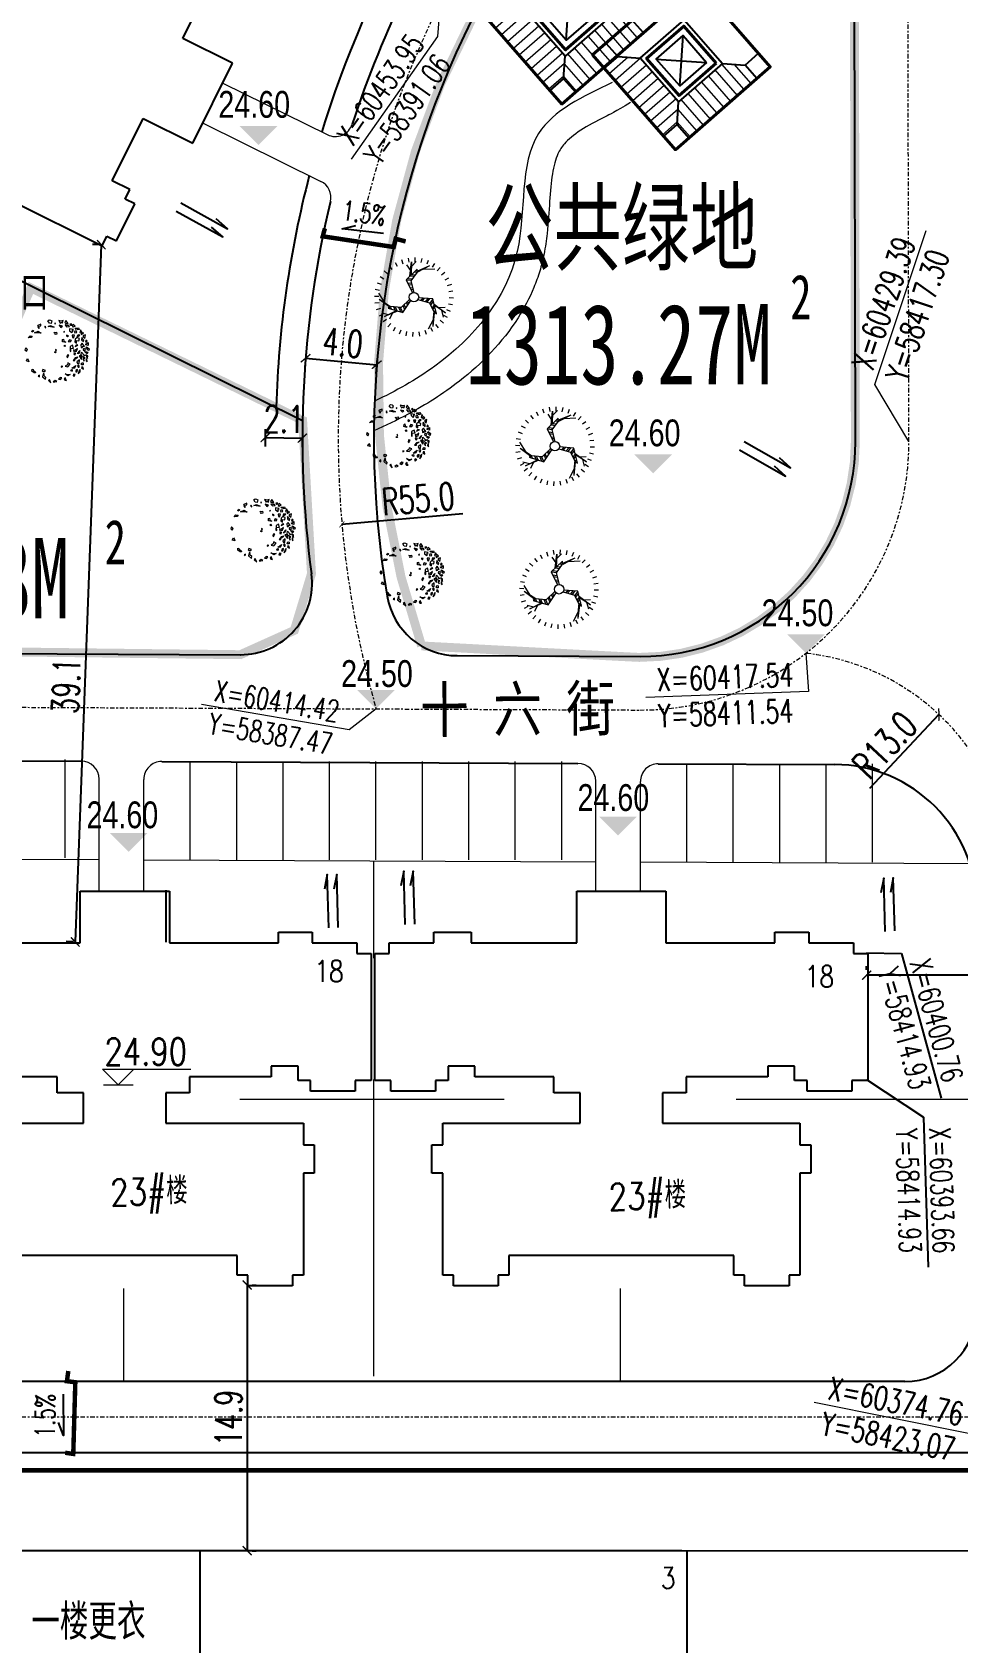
# Model space of a CAD drawing. Header units: inches. Extents: x 393 to 1582, y 246 to 1188.
# Drawn here: x 1332.2 to 1384.1, y 571.3 to 661.5 of the extents above; entities that cross this region are included whole.
import ezdxf

# ---------------------------------------------------------------- set-up
doc = ezdxf.new("R2010")
doc.units = ezdxf.units.IN
doc.header["$MEASUREMENT"] = 0
for name, pattern in [('ACAD_ISO10W100', [18.5, 12, -3, 0.5, -3]), ('CENTERX2', [4, 2.5, -0.5, 0.5, -0.5]), ('DASHED2', [0.375, 0.25, -0.125]), ('DOTE', [2.42, 2, -0.2, 0.02, -0.2])]:
    doc.linetypes.add(name, pattern=pattern)
for name, color, linetype in [('buildcoor', 7, 'Continuous'), ('DIM', 4, 'Continuous'), ('drain', 4, 'Continuous'), ('ELEV', 1, 'Continuous'), ('FRAME', 7, 'Continuous'), ('JZ', 4, 'Continuous'), ('LAWN', 3, 'Continuous'), ('PUB_TEXT', 7, 'Continuous'), ('ROAD-TEXT', 4, 'Continuous'), ('roaddim', 2, 'Continuous'), ('roadradiu', 3, 'Continuous'), ('WALL', 40, 'Continuous'), ('YSX', 7, 'Continuous'), ('公共绿地', 3, 'Continuous'), ('外墙', 42, 'Continuous'), ('建筑层数', 7, 'Continuous'), ('车库边线', 4, 'DOTE')]:
    doc.layers.add(name, color=color, linetype=linetype)
for name, color, linetype, lineweight in [('buildelev', 2, 'Continuous', 20), ('HATCH', 64, 'Continuous', 9), ('jz1', 40, 'Continuous', 40), ('parking', 30, 'Continuous', 18), ('ROAD', 1, 'Continuous', 25), ('ROAD-CENTER', 7, 'CENTERX2', 18), ('ROAD-ZB', 4, 'Continuous', 15), ('walk', 2, 'Continuous', 18), ('围墙', 75, 'FENCELINE1', 15), ('建筑型号', 2, 'Continuous', 18), ('树', 84, 'Continuous', 15)]:
    doc.layers.add(name, color=color, linetype=linetype, lineweight=lineweight)
doc.styles.add('-黑体', font='simhei.ttf', dxfattribs={"width": 0.8})
doc.styles.add('_HZTXT', font='txt.shx', dxfattribs={"width": 0.8, "bigfont": 'hztxt.shx'})
doc.styles.add('DIM_FONT', font='SIMPLEX.shx', dxfattribs={"width": 0.8})
doc.styles.add('FLS', font='', dxfattribs={"width": 0.8})
doc.styles.add('HZ', font='simplex.shx', dxfattribs={"width": 0.7, "bigfont": 'hztxt.shx'})
doc.styles.add('RO', font='romans.shx', dxfattribs={"width": 0.8})
doc.styles.add('宋体', font='', dxfattribs={"width": 0.7, "height": 1000})
doc.styles.get('FLS').set_extended_font_data('创艺繁隶书')
doc.styles.get('宋体').set_extended_font_data('SimSun')
doc.linetypes.add('FENCELINE1', pattern='A,0.25,-0.1,[133,ltypeshp.shx,S=0.1,R=0,X=-0.1,Y=0],-0.1,1', length=1.45)
doc.dimstyles.new('NORMAL', dxfattribs={"dimtxt": 1.5, "dimasz": 0.3, "dimexe": 0.5, "dimexo": 0.3, "dimgap": 0.3, "dimtad": 1, "dimdec": 1, "dimzin": 1, "dimdsep": 46, "dimtxsty": 'HZ', "dimblk": 'ARCHTICK', "dimcen": 0, "dimclrt": 256, "dimadec": 0, "dimazin": 0, "dimtfac": 1, "dimtdec": 1, "dimtofl": 0, "dimtmove": 0, "dimatfit": 3, "dimldrblk": 'ARCHTICK', "dimfxl": 1, "dimtolj": 2, "dimtzin": 0, "dimarcsym": 0})

# ---------------------------------------------------------------- blocks, each defined once
blk = doc.blocks.new('_ARCHTICK')
at = {"color": 0, "linetype": 'ByBlock', "const_width": 0.15}
blk.add_lwpolyline([(-0.5, -0.5), (0.5, 0.5)], dxfattribs=at)
blk = doc.blocks.new('*D240')
at = {"layer": 'DEFPOINTS', "color": 0, "ltscale": 0.3, "transparency": 16777216}
for p in [(1336.312, 649.613), (1334.649, 610.584), (1334.853, 610.576)]:
    blk.add_point(p, dxfattribs=at)
at = {"layer": 'DIM', "color": 0, "lineweight": -2, "ltscale": 0.3, "transparency": 16777216}
for p, q in [((1336.108, 649.62), (1334.649, 610.584)), ((1336.012, 649.624), (1335.609, 649.639)), ((1334.553, 610.588), (1334.149, 610.603))]:
    blk.add_line(p, q, dxfattribs=at)
at = {"layer": 'DIM', "color": 0, "lineweight": -2, "ltscale": 0.3, "transparency": 16777216, "xscale": 0.5, "yscale": 0.5, "zscale": 0.5}
for p, rotation in [((1336.108, 649.62), 87.85894966099212), ((1334.649, 610.584), 267.8589496609922)]:
    blk.add_blockref('_ARCHTICK', p, dxfattribs=dict(at, rotation=rotation))
at = {"layer": 'DIM', "ltscale": 0.3, "transparency": 16777216, "insert": (1334.135, 624.928), "char_height": 1.5, "attachment_point": 5, "rotation": 87.85895, "style": 'HZ'}
blk.add_mtext('\\A2;39.1', dxfattribs=at)
blk = doc.blocks.new('bg')
at = {"layer": 'buildelev'}
blk.add_line((403415.903, 597892.095), (403417.408, 597892.095), dxfattribs=at)
blk.add_lwpolyline([(403417.451, 597892.89), (403416.656, 597892.095), (403415.86, 597892.89), (403420.35, 597892.89)], dxfattribs=at)
blk = doc.blocks.new('A$C1C5E2274')
at = {"layer": 'HATCH'}
for p, q in [((4.489, 6.998), (4.839, 5.691)), ((4.903, 7.109), (5.142, 6.216)), ((1.591, 6.222), (2.008, 4.664)), ((2.005, 6.333), (2.422, 4.775)), ((2.419, 6.444), (2.836, 4.886)), ((2.833, 6.555), (3.25, 4.997)), ((3.247, 6.666), (3.664, 5.108)), ((3.661, 6.776), (4.078, 5.219)), ((4.075, 6.887), (4.492, 5.33)), ((5.129, 6.194), (6.04, 6.438)), ((1.177, 6.111), (1.492, 4.934)), ((4.704, 5.192), (6.261, 5.61)), ((4.826, 5.669), (6.151, 6.024)), ((4.814, 4.778), (6.372, 5.196)), ((4.925, 4.364), (6.483, 4.782)), ((5.036, 3.95), (6.594, 4.368)), ((5.147, 3.536), (6.705, 3.954)), ((5.258, 3.122), (6.816, 3.54)), ((5.369, 2.708), (6.927, 3.126)), ((5.879, 2.401), (7.038, 2.712))]:
    blk.add_line(p, q, dxfattribs=at)
at = {"layer": 'JZ'}
for p, q in [((5.195, 6.308), (4.655, 5.373)), ((1.975, 4.655), (1.04, 5.195)), ((6.308, 2.154), (5.373, 2.693)), ((2.693, 1.975), (2.154, 1.04))]:
    blk.add_line(p, q, dxfattribs=at)
for points in [[(4.975, 7.129), (5.796, 7.348), (6.015, 6.528), (5.195, 6.308)], [(0, 5.796), (0.821, 6.015), (1.04, 5.195), (0.22, 4.975)], [(1.975, 4.655), (4.655, 5.373), (5.373, 2.693), (2.693, 1.975)], [(2.634, 4.275), (4.275, 4.715), (4.715, 3.074), (3.074, 2.634)], [(6.308, 2.154), (7.129, 2.374), (7.348, 1.553), (6.528, 1.333)], [(1.333, 0.821), (2.154, 1.04), (2.374, 0.22), (1.553, 0)]]:
    blk.add_lwpolyline(points, close=True, dxfattribs=at)
for points in [[(4.275, 4.715), (3.074, 2.634)], [(4.715, 3.074), (2.634, 4.275)]]:
    blk.add_lwpolyline(points, dxfattribs=at)
at = {"layer": 'jz1'}
for points in [[(1.553, 0), (7.348, 1.553), (5.796, 7.348), (0, 5.796)], [(2.238, 4.504), (4.504, 5.111), (5.111, 2.845), (2.845, 2.238)]]:
    blk.add_lwpolyline(points, close=True, dxfattribs=at)
blk = doc.blocks.new('A$C45DD124F')
at = {"layer": 'YSX', "extrusion": (0, 0, -1), "xscale": 0.8000000000006148, "yscale": 0.7999999999992724, "zscale": -0.8, "rotation": 72.08396600042862}
blk.add_blockref('A$C1C5E2274', (-0.626, -1.182), dxfattribs=at)
blk = doc.blocks.new('t2')
for p, q in [((-1.78, 2.79), (-1.59, 2.49)), ((-1.44, 2), (-0.89, 2.82)), ((-1.27, 3.06), (-1.13, 2.72)), ((-0.72, 3.23), (-0.64, 2.88)), ((-0.15, 3.3), (-0.13, 2.95)), ((0.43, 3.28), (0.38, 2.92)), ((0.99, 3.16), (0.88, 2.81)), ((1.53, 2.93), (1.36, 2.62)), ((-2.93, 1.53), (-2.62, 1.36)), ((-2.62, 2.01), (-2.34, 1.79)), ((-1.63, 0.77), (-2.5, 1.58)), ((-2.5, 1.58), (-1.63, 0.89)), ((-2.3, 1.92), (-2.2, 1.35)), ((-2.24, 2.44), (-1.99, 2.17)), ((-1.73, 1.61), (-1.56, 0.32)), ((-1.53, 1.47), (-1.73, 1.61)), ((-1.34, 2.61), (-1.58, 1.52)), ((-1.24, 0.62), (-1.53, 1.47)), ((-1.34, 2.61), (-1.51, 1.47)), ((1.48, 1.02), (2.62, 1.38)), ((2.62, 1.38), (1.59, 0.97)), ((2.01, 2.62), (1.79, 2.34)), ((1.93, 1.14), (2.23, 1.63)), ((2.44, 2.24), (2.17, 1.99)), ((2.79, 1.78), (2.49, 1.59)), ((-3.28, 0.43), (-2.92, 0.38)), ((-3.16, 0.99), (-2.81, 0.88)), ((-1.95, 1.1), (-2.53, 1.12)), ((-1.56, 0.32), (-0.37, 0.11)), ((-0.31, 0.25), (-1.24, 0.62)), ((1.06, 1.19), (0.28, 0.27)), ((0.37, 0.14), (1.16, 0.76)), ((2.26, 0.7), (1.06, 1.19)), ((1.16, 0.76), (2.04, 0.59)), ((2.93, -0.14), (2.03, 0.57)), ((2.04, 0.59), (2.26, 0.7)), ((2.93, -0.14), (2.11, 0.61)), ((2.81, 1.03), (2.27, 1.23)), ((2.45, 0.24), (2.89, -0.64)), ((3.06, 1.27), (2.72, 1.13)), ((3.23, 0.72), (2.88, 0.64)), ((3.3, 0.15), (2.95, 0.13)), ((-3.3, -0.15), (-2.95, -0.13)), ((-3.23, -0.72), (-2.88, -0.64)), ((-3.06, -1.27), (-2.72, -1.13)), ((-0.06, -0.39), (0.08, -1.38)), ((0.5, -1.51), (0.1, -0.38)), ((3.16, -0.99), (2.81, -0.88)), ((3.28, -0.43), (2.92, -0.38)), ((-2.79, -1.78), (-2.49, -1.59)), ((-2.44, -2.24), (-2.17, -1.99)), ((-2.01, -2.62), (-1.79, -2.34)), ((-1.02, -2.25), (-1.99, -2.18)), ((-1.59, -2.47), (-0.52, -2.05)), ((-1.59, -2.47), (-0.52, -2.13)), ((-1.53, -2.93), (-1.36, -2.62)), ((-0.53, -2.3), (0.5, -1.51)), ((-0.51, -2.07), (-0.53, -2.3)), ((-0.52, -2.95), (-0.07, -2.58)), ((0.08, -1.38), (-0.51, -2.07)), ((0.14, -1.8), (-0.12, -2.95)), ((-0.12, -2.95), (0.04, -1.86)), ((0.03, -2.24), (0.29, -2.75)), ((1.78, -2.79), (1.59, -2.49)), ((2.24, -2.44), (1.99, -2.17)), ((2.62, -2.01), (2.34, -1.79)), ((2.93, -1.53), (2.62, -1.36)), ((-0.99, -3.16), (-0.88, -2.81)), ((-0.43, -3.28), (-0.38, -2.92)), ((0.15, -3.3), (0.13, -2.95)), ((0.72, -3.23), (0.64, -2.88)), ((1.27, -3.06), (1.13, -2.72))]:
    blk.add_line(p, q)
at = {"color": 0}
for p, q in [((-1.71, 1.46), (-1.64, 1.54)), ((-1.69, 1.3), (-1.53, 1.47)), ((-1.65, 0.98), (-1.44, 1.2)), ((-1.63, 0.82), (-1.39, 1.07)), ((-1.58, 0.5), (-1.3, 0.8)), ((-1.56, 0.34), (-1.25, 0.67)), ((-1.28, 0.27), (-1.03, 0.54)), ((-1.14, 0.24), (-0.91, 0.49)), ((-0.85, 0.19), (-0.66, 0.39)), ((-0.7, 0.16), (-0.54, 0.34)), ((0.49, 0.53), (0.57, 0.29)), ((0.59, 0.64), (0.67, 0.38)), ((0.78, 0.86), (0.88, 0.54)), ((0.88, 0.98), (0.99, 0.62)), ((1.07, 1.18), (1.21, 0.75)), ((1.22, 1.12), (1.35, 0.72)), ((1.52, 1), (1.62, 0.67)), ((1.67, 0.94), (1.76, 0.65)), ((1.97, 0.81), (2.04, 0.59)), ((2.12, 0.75), (2.15, 0.64)), ((0.21, -0.69), (-0.03, -0.64)), ((0.26, -0.83), (-0.01, -0.77)), ((0.36, -1.11), (0.03, -1.03)), ((0.41, -1.25), (0.05, -1.17)), ((-0.41, -2.21), (-0.52, -2.19)), ((-0.28, -2.11), (-0.51, -2.06)), ((-0.02, -1.92), (-0.32, -1.85)), ((0.11, -1.82), (-0.23, -1.74)), ((0.36, -1.62), (-0.05, -1.53)), ((0.49, -1.52), (0.05, -1.42))]:
    blk.add_line(p, q, dxfattribs=at)
blk.add_circle((0, 0), 0.397)
at = {"style": 'DIM_FONT', "width": 0.8, "flags": 9}
for tag in ['XSIZE', 'YSIZE']:
    blk.add_attdef(tag, (0, 0), '', height=0.000997, rotation=122.3352, dxfattribs=at)
blk = doc.blocks.new('GPPMTR01')
at = {"color": 0, "linetype": 'ByBlock'}
for points in [[(-0.173, 0.469), (-0.151, 0.518), (-0.12, 0.516), (-0.128, 0.487), (-0.144, 0.498), (-0.151, 0.48), (-0.145, 0.47)], [(-0.106, 0.53), (-0.073, 0.496), (-0.058, 0.515), (-0.035, 0.504), (-0.038, 0.545), (-0.064, 0.53)], [(0.005, 0.559), (-0.005, 0.523), (0.016, 0.511), (0.051, 0.519)], [(0.105, 0.53), (0.084, 0.519), (0.099, 0.504), (0.114, 0.511)], [(0.131, 0.488), (0.137, 0.5), (0.134, 0.53), (0.173, 0.507), (0.146, 0.481)], [(-0.412, 0.305), (-0.364, 0.304), (-0.367, 0.328), (-0.343, 0.337), (-0.374, 0.364), (-0.382, 0.335)], [(-0.354, 0.404), (-0.335, 0.371), (-0.312, 0.378), (-0.293, 0.408)], [(-0.304, 0.31), (-0.343, 0.272), (-0.298, 0.279)], [(-0.298, 0.355), (-0.259, 0.362), (-0.24, 0.402), (-0.263, 0.4), (-0.275, 0.378)], [(-0.263, 0.454), (-0.27, 0.431), (-0.248, 0.431), (-0.243, 0.447)], [(-0.215, 0.443), (-0.218, 0.456), (-0.242, 0.475), (-0.199, 0.486), (-0.199, 0.449)], [(-0.215, 0.295), (-0.215, 0.276), (-0.206, 0.283)], [(-0.166, 0.433), (-0.207, 0.386), (-0.18, 0.371), (-0.137, 0.387), (-0.147, 0.409), (-0.165, 0.407)], [(-0.123, 0.314), (-0.144, 0.295), (-0.135, 0.287), (-0.115, 0.295)], [(-0.127, 0.461), (-0.133, 0.429), (-0.111, 0.428), (-0.096, 0.459)], [(-0.079, 0.401), (-0.097, 0.371), (-0.064, 0.359), (-0.049, 0.371)], [(-0.032, 0.317), (-0.058, 0.295), (-0.043, 0.264), (-0.023, 0.291)], [(-0.038, 0.477), (-0.055, 0.454), (-0.043, 0.424), (-0.032, 0.439)], [(0.007, 0.443), (-0.026, 0.412), (-0.02, 0.382), (0.016, 0.352), (0.045, 0.367), (0.01, 0.386), (0.034, 0.42)], [(0.01, 0.485), (0.042, 0.462), (0.084, 0.477), (0.066, 0.492), (0.042, 0.485)], [(0.045, 0.295), (0.042, 0.249), (0.105, 0.211), (0.119, 0.219), (0.069, 0.245), (0.096, 0.283)], [(0.084, 0.371), (0.072, 0.344), (0.081, 0.321), (0.084, 0.344)], [(0.158, 0.447), (0.096, 0.443), (0.105, 0.412), (0.146, 0.393), (0.155, 0.416), (0.14, 0.428)], [(0.128, 0.336), (0.137, 0.287), (0.114, 0.272), (0.146, 0.26), (0.158, 0.302)], [(0.179, 0.272), (0.167, 0.245), (0.185, 0.238), (0.199, 0.253)], [(0.179, 0.477), (0.229, 0.496), (0.25, 0.473), (0.223, 0.458), (0.22, 0.477), (0.202, 0.469), (0.199, 0.458)], [(0.205, 0.439), (0.179, 0.42), (0.194, 0.405), (0.226, 0.416)], [(0.199, 0.291), (0.179, 0.352), (0.211, 0.31)], [(0.214, 0.359), (0.274, 0.374), (0.291, 0.409), (0.282, 0.336), (0.247, 0.333)], [(0.268, 0.45), (0.253, 0.435), (0.241, 0.409), (0.274, 0.428)], [(0.25, 0.325), (0.241, 0.298), (0.312, 0.302), (0.282, 0.329)], [(0.253, 0.268), (0.241, 0.226), (0.259, 0.177), (0.274, 0.203), (0.253, 0.219)], [(0.303, 0.268), (0.309, 0.219), (0.336, 0.215), (0.351, 0.234)], [(0.315, 0.416), (0.306, 0.401), (0.318, 0.39), (0.348, 0.393)], [(0.321, 0.363), (0.306, 0.34), (0.327, 0.325), (0.356, 0.325), (0.327, 0.336)], [(0.351, 0.382), (0.348, 0.371), (0.368, 0.355), (0.392, 0.359)], [(0.386, 0.257), (0.368, 0.272), (0.365, 0.287), (0.377, 0.298), (0.401, 0.283)], [(0.431, 0.26), (0.419, 0.245), (0.436, 0.23), (0.466, 0.249)], [(-0.482, 0.014), (-0.506, 0.025), (-0.514, -0.024), (-0.506, -0.036), (-0.464, -0.036), (-0.47, -0.024), (-0.494, -0.017)], [(-0.482, 0.196), (-0.461, 0.207), (-0.432, 0.177), (-0.452, 0.154), (-0.494, 0.15), (-0.5, 0.177)], [(-0.446, 0.071), (-0.432, 0.055), (-0.414, 0.067)], [(-0.417, 0.109), (-0.411, 0.15), (-0.357, 0.188), (-0.369, 0.162)], [(-0.393, 0.241), (-0.408, 0.23), (-0.396, 0.226)], [(-0.283, 0.139), (-0.269, 0.181), (-0.239, 0.166), (-0.248, 0.139), (-0.263, 0.15)], [(-0.064, 0.207), (-0.085, 0.184), (-0.115, 0.203), (-0.115, 0.219), (-0.085, 0.207), (-0.052, 0.226)], [(-0.02, 0.033), (-0.035, 0.025), (-0.026, 0.017), (-0.014, 0.021)], [(-0.02, 0.188), (-0.008, 0.192), (0.001, 0.177), (-0.02, 0.169)], [(0.152, 0.162), (0.137, 0.139), (0.158, 0.12), (0.176, 0.128), (0.161, 0.143)], [(0.25, 0.086), (0.271, 0.063), (0.274, 0.021), (0.303, 0.052), (0.285, 0.109)], [(0.348, 0.173), (0.377, 0.128), (0.356, 0.097), (0.354, 0.128)], [(0.401, 0.207), (0.383, 0.219), (0.365, 0.211), (0.368, 0.196), (0.392, 0.192)], [(0.401, 0.078), (0.398, 0.063), (0.374, 0.067), (0.377, 0.09)], [(0.428, 0.025), (0.431, -0.021), (0.377, -0.043), (0.41, -0.013)], [(0.422, 0.166), (0.419, 0.135), (0.439, 0.12), (0.451, 0.139)], [(0.442, 0.203), (0.451, 0.169), (0.487, 0.139), (0.472, 0.181)], [(0.451, 0.074), (0.469, 0.052), (0.484, 0.063), (0.472, 0.093)], [(-0.467, -0.131), (-0.464, -0.157), (-0.482, -0.154), (-0.485, -0.127)], [(-0.437, -0.131), (-0.429, -0.066), (-0.381, -0.04), (-0.408, -0.078)], [(-0.42, -0.26), (-0.432, -0.218), (-0.411, -0.188), (-0.402, -0.214), (-0.411, -0.229)], [(0.256, -0.013), (0.241, -0.028), (0.253, -0.04)], [(0.407, -0.119), (0.389, -0.138), (0.398, -0.176), (0.419, -0.154)], [(0.416, -0.218), (0.389, -0.233), (0.392, -0.271), (0.407, -0.248)], [(0.436, -0.066), (0.442, -0.097), (0.466, -0.097), (0.481, -0.074), (0.46, -0.078)], [(-0.266, -0.366), (-0.304, -0.374), (-0.283, -0.4), (-0.251, -0.393)], [(-0.115, -0.473), (-0.138, -0.438), (-0.106, -0.438), (-0.085, -0.446)], [(0.072, -0.48), (0.042, -0.461), (0.06, -0.45), (0.066, -0.454), (0.096, -0.454), (0.096, -0.438), (0.125, -0.442), (0.114, -0.461)], [(0.17, -0.286), (0.137, -0.317), (0.149, -0.336), (0.176, -0.321)], [(0.188, -0.431), (0.211, -0.423), (0.188, -0.408)], [(0.205, -0.332), (0.199, -0.343), (0.235, -0.378), (0.294, -0.359), (0.274, -0.34), (0.235, -0.351)], [(0.327, -0.305), (0.333, -0.328), (0.389, -0.313)]]:
    blk.add_lwpolyline(points, close=True, dxfattribs=at)
blk.add_circle((0, 0), 0.01, dxfattribs=at)
blk = doc.blocks.new('*D275')
at = {"layer": 'DEFPOINTS', "color": 0, "ltscale": 0.3, "transparency": 16777216}
for p in [(1383, 623.318), (1374.114, 613.828)]:
    blk.add_point(p, dxfattribs=at)
at = {"layer": 'roadradiu', "color": 0, "lineweight": -2, "ltscale": 0.3, "transparency": 16777216}
blk.add_line((1379.138, 619.193), (1383, 623.318), dxfattribs=at)
at = {"layer": 'roadradiu', "color": 0, "lineweight": -2, "ltscale": 0.3, "transparency": 16777216, "xscale": 0.5, "yscale": 0.5, "zscale": 0.5, "rotation": 46.88113256752098}
blk.add_blockref('_ARCHTICK', (1383, 623.318), dxfattribs=at)
at = {"layer": 'roadradiu', "ltscale": 0.3, "transparency": 16777216, "insert": (1379.961, 621.608), "char_height": 1.5, "attachment_point": 5, "rotation": 46.88113, "style": 'HZ'}
blk.add_mtext('\\A2;R13.0', dxfattribs=at)
blk = doc.blocks.new('*D277')
at = {"layer": 'DEFPOINTS', "color": 0, "ltscale": 0.3, "transparency": 16777216}
for p in [(1378.953, 608.724), (1378.953, 608.724), (1398.438, 608.724)]:
    blk.add_point(p, dxfattribs=at)
at = {"layer": 'DIM', "color": 0, "lineweight": -2, "ltscale": 0.3, "transparency": 16777216}
for p, q in [((1378.953, 609.024), (1378.953, 609.224)), ((1398.438, 608.724), (1378.953, 608.724)), ((1398.438, 609.024), (1398.438, 609.224))]:
    blk.add_line(p, q, dxfattribs=at)
at = {"layer": 'DIM', "color": 0, "lineweight": -2, "ltscale": 0.3, "transparency": 16777216, "xscale": 0.5, "yscale": 0.5, "zscale": 0.5, "rotation": 180}
blk.add_blockref('_ARCHTICK', (1378.953, 608.724), dxfattribs=at)
at = {"layer": 'DIM', "color": 0, "lineweight": -2, "ltscale": 0.3, "transparency": 16777216, "xscale": 0.5, "yscale": 0.5, "zscale": 0.5}
blk.add_blockref('_ARCHTICK', (1398.438, 608.724), dxfattribs=at)
at = {"layer": 'DIM', "ltscale": 0.3, "transparency": 16777216, "insert": (1388.695, 609.774), "char_height": 1.5, "attachment_point": 5, "style": 'HZ'}
blk.add_mtext('\\A2;19.5', dxfattribs=at)
blk = doc.blocks.new('psss')
at = {"layer": 'drain', "ltscale": 3}
for points in [[(-2.979, 0.527), (0.007, 0.531), (-0.808, 0.714)], [(-2.967, -0.004), (0, 0), (-0.815, 0.183)]]:
    blk.add_lwpolyline(points, dxfattribs=at)
blk = doc.blocks.new('*D298')
at = {"layer": 'DEFPOINTS', "color": 0, "ltscale": 0.3, "transparency": 16777216}
for p in [(1347.601, 643.908), (1351.526, 642.904), (1351.584, 643.547)]:
    blk.add_point(p, dxfattribs=at)
at = {"layer": 'roaddim', "color": 0, "lineweight": -2, "ltscale": 0.3, "transparency": 16777216}
for p, q in [((1347.574, 643.609), (1347.497, 642.767)), ((1347.542, 643.265), (1351.526, 642.904)), ((1351.557, 643.248), (1351.481, 642.406))]:
    blk.add_line(p, q, dxfattribs=at)
at = {"layer": 'roaddim', "color": 0, "lineweight": -2, "ltscale": 0.3, "transparency": 16777216, "xscale": 0.5, "yscale": 0.5, "zscale": 0.5}
for p, rotation in [((1347.542, 643.265), 174.823494480307), ((1351.526, 642.904), 354.823494480307)]:
    blk.add_blockref('_ARCHTICK', p, dxfattribs=dict(at, rotation=rotation))
at = {"layer": 'roaddim', "ltscale": 0.3, "transparency": 16777216, "insert": (1349.629, 644.13), "char_height": 1.5, "attachment_point": 5, "rotation": 354.82349, "style": 'HZ'}
blk.add_mtext('\\A2;4.0', dxfattribs=at)
blk = doc.blocks.new('A$C72E4118A')
at = {"layer": 'ROAD-TEXT', "const_width": 0.25}
blk.add_lwpolyline([(4.677, 1.103), (4.102, 1.097), (4.114, 0.623), (0.128, 0.141), (0.125, 0.601)], dxfattribs=at)
at = {"layer": 'ROAD-TEXT'}
blk.add_lwpolyline([(3.357, 1.194), (1.058, 0.84), (1.748, 1.227)], dxfattribs=at)
at = {"layer": 'ROAD-TEXT', "style": 'RO', "width": 0.7}
blk.add_text('1.5%', height=1.1, rotation=7.662, dxfattribs=at).set_placement((0.872, 1.311))
blk = doc.blocks.new('*D489')
at = {"layer": 'DEFPOINTS', "color": 0, "ltscale": 0.3, "transparency": 16777216}
for p in [(1344.253, 591.376), (1344.253, 576.501), (1344.273, 576.501)]:
    blk.add_point(p, dxfattribs=at)
at = {"layer": 'DIM', "color": 0, "lineweight": -2, "ltscale": 0.3, "transparency": 16777216}
for p, q in [((1344.273, 591.376), (1344.273, 576.501)), ((1344.553, 591.376), (1344.773, 591.376)), ((1344.553, 576.501), (1344.773, 576.501))]:
    blk.add_line(p, q, dxfattribs=at)
at = {"layer": 'DIM', "color": 0, "lineweight": -2, "ltscale": 0.3, "transparency": 16777216, "xscale": 0.5, "yscale": 0.5, "zscale": 0.5}
for p, rotation in [((1344.273, 591.376), 90), ((1344.273, 576.501), 270)]:
    blk.add_blockref('_ARCHTICK', p, dxfattribs=dict(at, rotation=rotation))
at = {"layer": 'DIM', "ltscale": 0.3, "transparency": 16777216, "insert": (1343.223, 583.939), "char_height": 1.5, "attachment_point": 5, "rotation": 90, "style": 'HZ'}
blk.add_mtext('\\A2;14.9', dxfattribs=at)
blk = doc.blocks.new('*D492')
at = {"layer": 'DEFPOINTS', "color": 0, "ltscale": 0.3, "transparency": 16777216}
for p in [(1358.601, 931.789), (1401.243, 584.396)]:
    blk.add_point(p, dxfattribs=at)
at = {"layer": 'roadradiu', "color": 0, "lineweight": -2, "ltscale": 0.3, "transparency": 16777216}
blk.add_line((1359.887, 921.316), (1358.601, 931.789), dxfattribs=at)
at = {"layer": 'roadradiu', "color": 0, "lineweight": -2, "ltscale": 0.3, "transparency": 16777216, "xscale": 0.3, "yscale": 0.3, "zscale": 0.3, "rotation": 96.9979633637875}
blk.add_blockref('_ARCHTICK', (1358.601, 931.789), dxfattribs=at)
at = {"layer": 'roadradiu', "ltscale": 0.3, "transparency": 16777216, "insert": (1360.573, 924.347), "char_height": 1.5, "attachment_point": 5, "rotation": 276.99796, "style": 'HZ'}
blk.add_mtext('\\A2;R350.0', dxfattribs=at)
blk = doc.blocks.new('*D352')
at = {"layer": 'DEFPOINTS', "color": 0, "ltscale": 0.3, "transparency": 16777216}
for p in [(1404.368, 638.765), (1349.578, 633.963)]:
    blk.add_point(p, dxfattribs=at)
at = {"layer": 'roadradiu', "color": 0, "lineweight": -2, "ltscale": 0.3, "transparency": 16777216}
blk.add_line((1356.349, 634.556), (1349.578, 633.963), dxfattribs=at)
at = {"layer": 'roadradiu', "color": 0, "lineweight": -2, "ltscale": 0.3, "transparency": 16777216, "xscale": 0.3, "yscale": 0.3, "zscale": 0.3, "rotation": 185.0089362032996}
blk.add_blockref('_ARCHTICK', (1349.578, 633.963), dxfattribs=at)
at = {"layer": 'roadradiu', "ltscale": 0.3, "transparency": 16777216, "insert": (1353.842, 635.39), "char_height": 1.5, "attachment_point": 5, "rotation": 5.00894, "style": 'HZ'}
blk.add_mtext('\\A2;R55.0', dxfattribs=at)
blk = doc.blocks.new('*D366')
at = {"layer": 'DEFPOINTS', "color": 0, "ltscale": 0.3, "transparency": 16777216}
for p in [(1186.267, 889.56), (1351.243, 417.562)]:
    blk.add_point(p, dxfattribs=at)
at = {"layer": 'roadradiu', "color": 0, "lineweight": -2, "ltscale": 0.3, "transparency": 16777216}
blk.add_line((1189.23, 881.081), (1186.267, 889.56), dxfattribs=at)
at = {"layer": 'roadradiu', "color": 0, "lineweight": -2, "ltscale": 0.3, "transparency": 16777216, "xscale": 0.5, "yscale": 0.5, "zscale": 0.5, "rotation": 109.2659378040136}
blk.add_blockref('_ARCHTICK', (1186.267, 889.56), dxfattribs=at)
at = {"layer": 'roadradiu', "ltscale": 0.3, "transparency": 16777216, "insert": (1189.256, 884.189), "char_height": 1.5, "attachment_point": 5, "rotation": 289.26594, "style": 'HZ'}
blk.add_mtext('\\A2;R500.0', dxfattribs=at)
blk = doc.blocks.new('*D433')
at = {"layer": 'DEFPOINTS', "color": 0, "ltscale": 0.3, "transparency": 16777216}
for p in [(1345.293, 639.601), (1347.374, 639.572), (1347.363, 638.792)]:
    blk.add_point(p, dxfattribs=at)
at = {"layer": 'DIM', "color": 0, "lineweight": -2, "ltscale": 0.3, "transparency": 16777216}
for p, q in [((1345.289, 639.301), (1345.275, 638.321)), ((1345.282, 638.821), (1347.363, 638.792)), ((1347.37, 639.272), (1347.356, 638.292))]:
    blk.add_line(p, q, dxfattribs=at)
at = {"layer": 'DIM', "color": 0, "lineweight": -2, "ltscale": 0.3, "transparency": 16777216, "xscale": 0.5, "yscale": 0.5, "zscale": 0.5}
for p, rotation in [((1345.282, 638.821), 179.188770369702), ((1347.363, 638.792), 359.188770369702)]:
    blk.add_blockref('_ARCHTICK', p, dxfattribs=dict(at, rotation=rotation))
at = {"layer": 'DIM', "ltscale": 0.3, "transparency": 16777216, "insert": (1346.337, 639.856), "char_height": 1.5, "attachment_point": 5, "rotation": 359.18877, "style": 'HZ'}
blk.add_mtext('\\A2;2.1', dxfattribs=at)

msp = doc.modelspace()

# ---------------------------------------------------------------- linework, layer by layer
at = {"layer": 'buildcoor', "color": 0, "ltscale": 0.3}
for points in [[(1378.953, 609.976), (1380.901, 609.946)], [(1380.901, 609.946), (1383.126, 601.846)], [(1378.953, 602.876), (1382.128, 600.777)], [(1382.128, 600.777), (1382.392, 592.381)]]:
    msp.add_lwpolyline(points, dxfattribs=at)
at = {"layer": 'ELEV', "color": 0}
for points in [[(1343.848, 656.268), (1345.97, 656.268), (1344.909, 655.207)], [(1343.848, 656.268), (1345.97, 656.268), (1344.909, 655.207)], [(1365.937, 637.882), (1368.058, 637.882), (1366.997, 636.822)], [(1374.496, 627.809), (1376.617, 627.809), (1375.556, 626.748)], [(1350.429, 624.698), (1352.55, 624.698), (1351.489, 623.637)], [(1363.971, 617.601), (1366.093, 617.601), (1365.032, 616.54)], [(1336.585, 616.689), (1338.707, 616.689), (1337.646, 615.628)], [(1336.585, 616.689), (1338.707, 616.689), (1337.646, 615.628)]]:
    msp.add_solid(points, dxfattribs=at)
at = {"layer": 'parking', "color": 0}
for p, q in [((1334.085, 615.303), (1334.085, 620.803)), ((1341.085, 615.18), (1341.085, 620.68)), ((1343.685, 615.18), (1343.685, 620.68)), ((1346.285, 615.18), (1346.285, 620.68)), ((1348.885, 615.18), (1348.885, 620.68)), ((1351.485, 615.18), (1351.485, 620.68)), ((1354.085, 615.18), (1354.085, 620.68)), ((1356.685, 615.18), (1356.685, 620.68)), ((1359.285, 615.18), (1359.285, 620.68)), ((1361.885, 615.18), (1361.885, 620.68)), ((1368.885, 615.056), (1368.885, 620.556)), ((1371.485, 615.056), (1371.485, 620.556)), ((1374.085, 615.056), (1374.085, 620.556)), ((1376.685, 615.056), (1376.685, 620.556)), ((1379.285, 615.056), (1379.285, 620.556)), ((1310.685, 615.315), (1335.985, 615.202)), ((1338.485, 615.191), (1363.785, 615.079)), ((1366.285, 615.068), (1384.724, 614.986))]:
    msp.add_line(p, q, dxfattribs=at)
at = {"layer": 'ROAD', "color": 0}
for p, q in [((1378.321, 638.594), (1378.197, 696.568)), ((1311.265, 657.658), (1347.377, 639.785)), ((1304.865, 626.841), (1343.89, 626.667)), ((1356.033, 626.614), (1366.268, 626.568)), ((1311.689, 620.81), (1334.989, 620.707)), ((1339.489, 620.687), (1362.789, 620.583)), ((1367.289, 620.563), (1377.149, 620.52)), ((1381.097, 585.974), (1287.875, 585.974)), ((1413.84, 581.974), (1286.076, 581.974))]:
    msp.add_line(p, q, dxfattribs=at)
for centre, radius, start, end in [((1404.368, 638.765), 58.5, 153.66765, 162.92998), ((1404.368, 638.765), 57, 153.66765, 162.01079), ((1404.368, 638.765), 53, 153.66765, 189.5758), ((1404.368, 638.765), 58.5, 165.42048, 178.28213), ((1404.368, 638.765), 57, 166.53458, 187.62814), ((1366.321, 638.568), 12, 269.74556, 0.12254), ((1343.908, 630.667), 4, 269.74556, 7.62814), ((1356.051, 630.613), 4, 189.5758, 269.74556), ((1377.113, 612.52), 8, 359.95884, 89.74556), ((1381.097, 589.974), 4, 270, 359.95884)]:
    msp.add_arc(centre, radius, start, end, dxfattribs=at)
at = {"layer": 'ROAD-CENTER', "color": 5, "ltscale": 0.1}
for p, q in [((1381.321, 638.6), (1380.798, 882.992)), ((1287.096, 623.92), (1366.254, 623.568)), ((1413.84, 583.974), (1277.798, 583.974))]:
    msp.add_line(p, q, dxfattribs=at)
for centre, radius, start, end in [((1404.368, 638.765), 55, 153.66765, 195.9686), ((1366.321, 638.568), 15, 269.74556, 0.12254), ((1374.114, 613.828), 13, 359.95884, 83.63084)]:
    msp.add_arc(centre, radius, start, end, dxfattribs=at)
at = {"layer": 'ROAD-ZB', "color": 0, "ltscale": 0.3}
for points in [[(1355.075, 663.161), (1354.924, 661.282)], [(1354.924, 661.282), (1350.088, 654.414)], [(1379.406, 641.788), (1382.284, 650.421)], [(1381.321, 638.6), (1379.406, 641.788)], [(1375.556, 626.748), (1375.691, 624.607)], [(1375.691, 624.607), (1366.598, 624.264)], [(1349.988, 622.465), (1341.708, 623.881)], [(1351.489, 623.637), (1349.988, 622.465)], [(1384.94, 583.011), (1376.017, 584.795)]]:
    msp.add_lwpolyline(points, dxfattribs=at)
at = {"layer": 'roadradiu', "color": 0, "ltscale": 0.3}
msp.add_line((1339.735, 610.576), (1339.735, 613.476), dxfattribs=at)
at = {"layer": 'walk', "color": 0}
for p, q in [((1342.916, 658.673), (1348.76, 655.781)), ((1341.807, 656.433), (1348.406, 653.167)), ((1335.985, 613.476), (1335.985, 619.707)), ((1338.485, 613.476), (1338.485, 619.687)), ((1363.785, 613.476), (1363.785, 619.583)), ((1366.285, 613.476), (1366.285, 619.563))]:
    msp.add_line(p, q, dxfattribs=at)
for centre, start, end in [((1349.203, 656.677), 243.66768, 342.01079), ((1347.962, 652.271), 346.53458, 63.66768), ((1334.985, 619.707), 0, 89.74556), ((1339.485, 619.687), 89.74556, 180), ((1362.785, 619.583), 0, 89.74556), ((1367.285, 619.563), 89.74556, 180)]:
    msp.add_arc(centre, 1, start, end, dxfattribs=at)
at = {"layer": 'WALL', "color": 0}
for points in [[(1420.875, 560.495), (1420.873, 576.483), (1368.609, 576.501), (1344.609, 576.501), (1338.609, 576.501), (1328.886, 576.501), (1328.886, 571.501), (1327.886, 571.501), (1327.886, 565.501)], [(1341.618, 576.501), (1341.618, 565.501)], [(1368.904, 560.495), (1368.904, 576.501)]]:
    msp.add_lwpolyline(points, dxfattribs=at)
at = {"layer": '公共绿地', "color": 0, "linetype": 'FENCELINE1', "ltscale": 0.1, "const_width": 0.5}
msp.add_lwpolyline([(1354.038, 627.157), (1365.039, 626.574, 0.443121), (1378.321, 638.594), (1378.205, 692.687), (1378.181, 696.794, 0.591722), (1374.94, 698.12, 1.287619), (1374.94, 698.12), (1356.868, 662.274, 0.211233)], format="xyb", close=True, dxfattribs=at)
msp.add_lwpolyline([(1324.649, 644.735), (1329.946, 642.164), (1332.168, 647.2), (1347.377, 639.785), (1347.873, 631.198), (1346.912, 628.027), (1343.89, 626.667), (1302.957, 627.159), (1297.386, 632.097), (1300.959, 640.995), (1318.688, 632.457), (1324.649, 644.735), (1324.649, 644.735), (1324.649, 644.735)], close=True, dxfattribs=at)
at = {"layer": '围墙', "color": 0, "ltscale": 0.2}
for p, q in [((1332.213, 647.29), (1347.377, 639.785)), ((1351.353, 615.134), (1351.353, 609.676)), ((1351.353, 602.876), (1351.353, 586.283)), ((1343.853, 601.776), (1358.653, 601.776)), ((1371.653, 601.776), (1385.106, 601.776))]:
    msp.add_line(p, q, dxfattribs=at)
at = {"layer": '围墙', "color": 0, "ltscale": 0.3}
for p, q in [((1337.353, 591.176), (1337.353, 585.974)), ((1365.153, 591.176), (1365.153, 585.974))]:
    msp.add_line(p, q, dxfattribs=at)
at = {"layer": '外墙', "color": 2, "ltscale": 0.1}
for p, q in [((1340.67, 661.167), (1342.399, 664.662)), ((1343.448, 659.792), (1340.67, 661.167)), ((1341.23, 655.311), (1343.448, 659.792)), ((1336.722, 653.191), (1338.452, 656.686)), ((1338.452, 656.686), (1341.23, 655.311)), ((1337.708, 652.703), (1336.722, 653.191)), ((1331.136, 652.05), (1336.155, 649.566)), ((1337.441, 652.165), (1337.708, 652.703)), ((1337.979, 651.899), (1337.441, 652.165)), ((1336.959, 649.837), (1337.979, 651.899)), ((1336.155, 649.566), (1336.421, 650.104)), ((1336.421, 650.104), (1336.959, 649.837)), ((1334.919, 610.531), (1334.919, 613.431)), ((1334.919, 613.431), (1339.919, 613.431)), ((1339.919, 613.431), (1339.919, 610.531)), ((1362.719, 610.531), (1362.719, 613.431)), ((1362.719, 613.431), (1367.719, 613.431)), ((1367.719, 613.431), (1367.719, 610.531)), ((1329.019, 610.531), (1334.919, 610.531)), ((1339.919, 610.531), (1346.019, 610.531)), ((1346.019, 610.531), (1346.019, 611.131)), ((1346.019, 611.131), (1347.919, 611.131)), ((1347.919, 611.131), (1347.919, 610.531)), ((1347.919, 610.531), (1350.419, 610.531)), ((1350.419, 610.531), (1350.419, 609.931)), ((1352.219, 609.931), (1352.219, 610.531)), ((1352.219, 610.531), (1354.119, 610.531)), ((1354.119, 610.531), (1354.719, 610.531)), ((1354.719, 610.531), (1354.719, 611.131)), ((1354.719, 611.131), (1356.819, 611.131)), ((1356.819, 611.131), (1356.819, 610.531)), ((1356.819, 610.531), (1362.719, 610.531)), ((1367.719, 610.531), (1373.819, 610.531)), ((1373.819, 610.531), (1373.819, 611.131)), ((1373.819, 611.131), (1375.719, 611.131)), ((1375.719, 611.131), (1375.719, 610.531)), ((1375.719, 610.531), (1378.219, 610.531)), ((1378.219, 610.531), (1378.219, 609.931)), ((1350.419, 609.931), (1351.219, 609.931)), ((1351.219, 609.931), (1351.219, 602.831)), ((1351.419, 609.931), (1352.219, 609.931)), ((1351.419, 602.831), (1351.419, 609.931)), ((1378.219, 609.931), (1379.019, 609.931)), ((1379.019, 609.931), (1379.019, 602.831)), ((1347.119, 603.631), (1345.619, 603.631)), ((1345.619, 603.631), (1345.619, 603.031)), ((1347.119, 602.831), (1347.119, 603.631)), ((1357.019, 603.631), (1355.519, 603.631)), ((1355.519, 603.631), (1355.519, 602.831)), ((1357.019, 603.031), (1357.019, 603.631)), ((1374.919, 603.631), (1373.419, 603.631)), ((1373.419, 603.631), (1373.419, 603.031)), ((1374.919, 602.831), (1374.919, 603.631)), ((1333.639, 603.031), (1329.219, 603.031)), ((1333.639, 602.131), (1333.639, 603.031)), ((1345.619, 603.031), (1341.049, 603.031)), ((1341.049, 603.031), (1341.049, 602.131)), ((1347.819, 602.831), (1347.119, 602.831)), ((1347.819, 602.231), (1347.819, 602.831)), ((1351.219, 602.831), (1350.319, 602.831)), ((1350.319, 602.831), (1350.319, 602.231)), ((1352.319, 602.831), (1351.419, 602.831)), ((1352.319, 602.231), (1352.319, 602.831)), ((1355.519, 602.831), (1354.819, 602.831)), ((1354.819, 602.831), (1354.819, 602.231)), ((1361.439, 603.031), (1357.019, 603.031)), ((1361.439, 602.131), (1361.439, 603.031)), ((1373.419, 603.031), (1368.849, 603.031)), ((1368.849, 603.031), (1368.849, 602.131)), ((1375.619, 602.831), (1374.919, 602.831)), ((1375.619, 602.231), (1375.619, 602.831)), ((1379.019, 602.831), (1378.119, 602.831)), ((1378.119, 602.831), (1378.119, 602.231)), ((1335.119, 602.131), (1333.639, 602.131)), ((1335.119, 600.431), (1335.119, 602.131)), ((1341.049, 602.131), (1339.719, 602.131)), ((1339.719, 602.131), (1339.719, 600.431)), ((1350.319, 602.231), (1347.819, 602.231)), ((1354.819, 602.231), (1352.319, 602.231)), ((1362.919, 602.131), (1361.439, 602.131)), ((1362.919, 600.431), (1362.919, 602.131)), ((1368.849, 602.131), (1367.519, 602.131)), ((1367.519, 602.131), (1367.519, 600.431)), ((1378.119, 602.231), (1375.619, 602.231)), ((1327.419, 600.431), (1335.119, 600.431)), ((1339.719, 600.431), (1347.419, 600.431)), ((1347.419, 600.431), (1347.419, 599.231)), ((1355.219, 599.231), (1355.219, 600.431)), ((1355.219, 600.431), (1362.919, 600.431)), ((1367.519, 600.431), (1375.219, 600.431)), ((1375.219, 600.431), (1375.219, 599.231)), ((1347.419, 599.231), (1348.019, 599.231)), ((1348.019, 599.231), (1348.019, 597.631)), ((1354.619, 597.631), (1354.619, 599.231)), ((1354.619, 599.231), (1355.219, 599.231)), ((1375.219, 599.231), (1375.819, 599.231)), ((1375.819, 599.231), (1375.819, 597.631)), ((1348.019, 597.631), (1347.419, 597.631)), ((1347.419, 597.631), (1347.419, 591.931)), ((1355.219, 597.631), (1354.619, 597.631)), ((1355.219, 591.931), (1355.219, 597.631)), ((1375.819, 597.631), (1375.219, 597.631)), ((1375.219, 597.631), (1375.219, 591.931)), ((1343.719, 593.031), (1331.119, 593.031)), ((1343.719, 591.931), (1343.719, 593.031)), ((1371.519, 593.031), (1358.919, 593.031)), ((1358.919, 593.031), (1358.919, 591.931)), ((1371.519, 591.931), (1371.519, 593.031)), ((1344.319, 591.931), (1343.719, 591.931)), ((1344.319, 591.331), (1344.319, 591.931)), ((1347.419, 591.931), (1346.819, 591.931)), ((1346.819, 591.931), (1346.819, 591.331)), ((1355.819, 591.931), (1355.219, 591.931)), ((1355.819, 591.331), (1355.819, 591.931)), ((1358.919, 591.931), (1358.319, 591.931)), ((1358.319, 591.931), (1358.319, 591.331)), ((1372.119, 591.931), (1371.519, 591.931)), ((1372.119, 591.331), (1372.119, 591.931)), ((1375.219, 591.931), (1374.619, 591.931)), ((1374.619, 591.931), (1374.619, 591.331)), ((1346.819, 591.331), (1344.319, 591.331)), ((1358.319, 591.331), (1355.819, 591.331)), ((1374.619, 591.331), (1372.119, 591.331))]:
    msp.add_line(p, q, dxfattribs=at)
at = {"layer": '树', "color": 0}
msp.add_line((1413.84, 580.974), (1287.979, 580.974), dxfattribs=at)
for points, knots in [([(1364.71, 658.706), (1363.059, 657.92), (1359.194, 656.08), (1360.369, 648.42), (1356.022, 643.319), (1352.581, 641.419), (1351.41, 640.869)], [0, 0, 0, 0, 5.013055, 11.738365, 19.640757, 23.520673, 23.520673, 23.520673, 23.520673]), ([(1365.73, 657.588), (1364.843, 657.039), (1364.577, 656.912), (1363.81, 656.532), (1363.339, 656.28), (1362.556, 655.771), (1362.246, 655.515), (1361.952, 655.18), (1361.886, 655.092), (1361.772, 654.913), (1361.719, 654.814), (1361.537, 654.411), (1361.434, 654.032), (1361.288, 653.128), (1361.245, 652.607), (1361.168, 651.48), (1361.134, 650.874), (1361.024, 649.871), (1360.97, 649.488), (1360.827, 648.777), (1360.746, 648.455), (1360.555, 647.829), (1360.444, 647.524), (1360.075, 646.63), (1359.777, 646.066), (1358.555, 644.135), (1357.403, 642.956), (1355.235, 641.259), (1354.267, 640.655), (1352.651, 639.794), (1352.011, 639.488), (1351.37, 639.204)], [0, 0, 0, 0, 0.829607, 0.829607, 2.48882, 2.48882, 4.148033, 4.148033, 4.759754, 4.759754, 5.371475, 5.371475, 7.014348, 7.014348, 8.657222, 8.657222, 10.300095, 10.300095, 11.276065, 11.276065, 12.087654, 12.087654, 12.899244, 12.899244, 14.522423, 14.522423, 18.776552, 18.776552, 21.909348, 21.909348, 23.927635, 23.927635, 23.927635, 23.927635])]:
    msp.add_open_spline(points, degree=3, knots=knots, dxfattribs=at)
at = {"layer": '车库边线', "color": 0, "linetype": 'DASHED2', "const_width": 0.25}
msp.add_lwpolyline([(1420.839, 732.576), (1385.32, 732.587), (1385.345, 713.996), (1376.09, 713.999), (1376.09, 732.587), (1350.595, 732.576), (1350.595, 732.576), (1350.595, 732.576), (1350.595, 732.576), (1291.935, 614.048), (1291.935, 614.048), (1291.935, 614.048), (1291.935, 581.006), (1420.841, 581.004), (1420.841, 581.004)], close=True, dxfattribs=at)

# ---------------------------------------------------------------- block references
at = {"layer": 'buildelev', "color": 0, "linetype": 'Continuous', "xscale": 1.099999999998545, "yscale": 1.099999999998545, "zscale": 1.1}
msp.add_blockref('bg', (-442421.265, -657078.719), dxfattribs=at)
at = {"layer": 'LAWN', "color": 0, "extrusion": (0, 0, -1), "xscale": 1.469664000028643, "yscale": 1.469663999858312, "zscale": -1.469664, "rotation": 225.9211086577906}
for p in [(-1362.312, 667.707), (-1368.667, 665.151)]:
    msp.add_blockref('A$C45DD124F', p, dxfattribs=at)
at = {"layer": 'ROAD', "color": 0}
for p, rotation in [((1342.902, 650.055), 331.0060687298122), ((1374.418, 636.664), 330.3625175002832), ((1349.287, 614.361), 91.62464345549249), ((1353.566, 614.554), 91.62464345549249), ((1380.439, 614.168), 91.62464345549249)]:
    msp.add_blockref('psss', p, dxfattribs=dict(at, rotation=rotation))
at = {"layer": 'ROAD-TEXT', "color": 0, "linetype": 'ACAD_ISO10W100', "ltscale": 0.3}
for p, rotation in [((1348.343, 649.987), 344.5413024280539), ((1334.658, 581.775), 81.46784204735224)]:
    msp.add_blockref('A$C72E4118A', p, dxfattribs=dict(at, rotation=rotation))
at = {"layer": '树'}
for name, p, xscale, yscale, zscale, rotation in [('t2', (1353.609, 646.688), 0.6671807999634088, 0.6671807998791337, 0.6671808000000001, 66.027374180966), ('GPPMTR01', (1333.537, 643.602), 3.485684247348809, 3.485684247345489, 3.485684247348809, 300.5404110417522), ('GPPMTR01', (1352.65, 638.854), 3.485684247348809, 3.485684247345489, 3.485684247348809, 300.5404110417522), ('t2', (1361.504, 638.337), 0.6671807999634088, 0.6671807998791337, 0.6671808000000001, 66.027374180966), ('GPPMTR01', (1345.066, 633.58), 3.485684247348809, 3.485684247345489, 3.485684247348809, 300.5404110417522), ('GPPMTR01', (1353.408, 631.119), 3.485684247348809, 3.485684247345489, 3.485684247348809, 300.5404110417522), ('t2', (1361.734, 630.328), 0.6671807999634088, 0.6671807998791337, 0.6671808000000001, 66.027374180966)]:
    msp.add_blockref(name, p, dxfattribs=dict(at, xscale=xscale, yscale=yscale, zscale=zscale, rotation=rotation))

# ---------------------------------------------------------------- texts
at = {"layer": 'buildcoor', "color": 0, "ltscale": 0.3, "style": 'HZ', "width": 0.7}
for s, rotation, p in [('X=60400.76', 285.36, (1381.349, 609.446)), ('Y=58414.93', 285.36, (1379.556, 608.954)), ('Y=58414.93', 271.79, (1380.588, 600.129)), ('X=60393.66', 271.79, (1382.447, 600.187))]:
    msp.add_text(s, height=1.2, rotation=rotation, dxfattribs=at).set_placement(p)
at = {"layer": 'buildelev', "color": 0, "style": 'RO', "width": 0.8}
msp.add_text('24.90', height=1.5, dxfattribs=at).set_placement((1336.278, 603.694))
at = {"layer": 'ELEV', "color": 0, "style": 'FLS', "width": 0.8}
for s, p in [('24.60', (1342.659, 656.726)), ('24.60', (1364.514, 638.335)), ('24.50', (1373.073, 628.261)), ('24.50', (1349.53, 624.861)), ('24.60', (1362.766, 617.919)), ('24.60', (1335.279, 616.952))]:
    msp.add_text(s, height=1.5, dxfattribs=at).set_placement(p)
at = {"layer": 'FRAME', "color": 0, "style": '_HZTXT', "width": 0.8}
msp.add_text('地下车库出入口', height=2, dxfattribs=at).set_placement((1321.96, 645.915))
at = {"layer": 'PUB_TEXT', "color": 0, "style": '-黑体', "width": 0.8}
msp.add_text('十 六 街', height=2.5, rotation=0.49545, dxfattribs=at).set_placement((1353.967, 622.327))
at = {"layer": 'PUB_TEXT', "color": 0, "style": '_HZTXT', "width": 0.8}
msp.add_text('一楼更衣', height=2, dxfattribs=at).set_placement((1332.186, 571.523))
at = {"layer": 'ROAD-ZB', "color": 0, "ltscale": 0.3, "style": 'HZ', "width": 0.7}
for s, height, rotation, p in [('X=60453.95', 1.2, 54.85, (1350.188, 655.077)), ('Y=58391.06', 1.2, 54.85, (1351.709, 654.006)), ('X=60429.39', 1.3, 71.56, (1379.303, 642.507)), ('Y=58417.30', 1.3, 71.56, (1381.215, 641.87)), ('X=60417.54', 1.3, 2.16, (1367.235, 624.614)), ('X=60414.42', 1.2, 350.29, (1342.35, 624.076)), ('Y=58411.54', 1.3, 2.16, (1367.311, 622.6)), ('Y=58387.47', 1.2, 350.29, (1342.037, 622.242)), ('X=60374.76', 1.3, 348.69, (1376.718, 584.986)), ('Y=58423.07', 1.3, 348.69, (1376.323, 583.01))]:
    msp.add_text(s, height=height, rotation=rotation, dxfattribs=at).set_placement(p)
at = {"layer": '公共绿地', "color": 0, "linetype": 'ACAD_ISO10W100', "ltscale": 0.02, "style": '宋体', "width": 0.7}
for s, height, p in [('公共绿地', 4, (1357.61, 648.594)), ('2', 2.5, (1374.675, 645.448)), ('1313.27M', 4.5, (1356.5, 641.794)), ('2', 2.5, (1336.3, 631.726)), ('642.48M', 4.5, (1319.331, 628.693))]:
    msp.add_text(s, height=height, rotation=0.05345, dxfattribs=at).set_placement(p)
at = {"layer": '建筑型号', "color": 0, "style": '_HZTXT', "width": 0.8}
for p in [(1336.628, 595.801), (1364.531, 595.554)]:
    msp.add_text('23#楼', height=1.5, rotation=1.71144, dxfattribs=at).set_placement(p)
at = {"layer": '建筑层数', "color": 0, "style": 'DIM_FONT', "width": 0.8}
for p in [(1348.03, 608.352), (1375.485, 608.058)]:
    msp.add_text('18', height=1.2, dxfattribs=at).set_placement(p)
msp.add_text('3', height=1.2, rotation=1.69492, dxfattribs=at).set_placement((1367.443, 574.367))

# ---------------------------------------------------------------- dimensions: what is measured, and where the dimension line sits
at = {"layer": 'DIM', "color": 0, "ltscale": 0.3}
for base, p1, p2, angle, picture, middle in [((1334.649, 610.584), (1336.312, 649.613), (1334.853, 610.576), 267.85895, '*D240', (1335.184, 624.889)), ((1347.363, 638.792), (1345.293, 639.601), (1347.374, 639.572), 359.18877, '*D433', (1346.323, 638.807))]:
    dim = msp.add_linear_dim(base=base, p1=p1, p2=p2, angle=angle, dimstyle='NORMAL', override={"dimasz": 0.5, "dimzin": 0}, dxfattribs=at)
    dim.commit()
    dim.dimension.update_dxf_attribs({"geometry": picture, "text_midpoint": middle, "dimtype": 161})
for p1, p2, distance, picture, middle in [((1398.438, 608.724), (1378.953, 608.724), 0, '*D277', (1388.695, 609.774)), ((1344.253, 591.376), (1344.253, 576.501), 0.021, '*D489', (1343.223, 583.939))]:
    dim = msp.add_aligned_dim(p1=p1, p2=p2, distance=distance, dimstyle='NORMAL', override={"dimasz": 0.5, "dimzin": 0}, dxfattribs=at)
    dim.commit()
    dim.dimension.update_dxf_attribs({"geometry": picture, "text_midpoint": middle})
at = {"layer": 'roaddim', "color": 0, "ltscale": 0.3}
dim = msp.add_aligned_dim(p1=(1347.601, 643.908), p2=(1351.584, 643.547), distance=-0.645, dimstyle='NORMAL', override={"dimasz": 0.5, "dimzin": 0}, dxfattribs=at)
dim.commit()
dim.dimension.update_dxf_attribs({"geometry": '*D298', "text_midpoint": (1349.629, 644.13)})
at = {"layer": 'roadradiu', "color": 0, "ltscale": 0.3}
for center, mpoint, override, picture, middle in [((1401.243, 584.396), (1358.601, 931.789), {"dimzin": 0}, '*D492', (1359.531, 924.219)), ((1351.243, 417.562), (1186.267, 889.56), {"dimasz": 0.5, "dimzin": 0}, '*D366', (1188.265, 883.843)), ((1404.368, 638.765), (1349.578, 633.963), {"dimzin": 0}, '*D352', (1353.933, 634.344)), ((1374.114, 613.828), (1383, 623.318), {"dimasz": 0.5, "dimzin": 0}, '*D275', (1380.727, 620.89))]:
    dim = msp.add_radius_dim(center=center, mpoint=mpoint, dimstyle='NORMAL', override=override, dxfattribs=at)
    dim.commit()
    dim.dimension.update_dxf_attribs({"geometry": picture, "text_midpoint": middle, "dimtype": 164})

doc.saveas('drawing.dxf')
